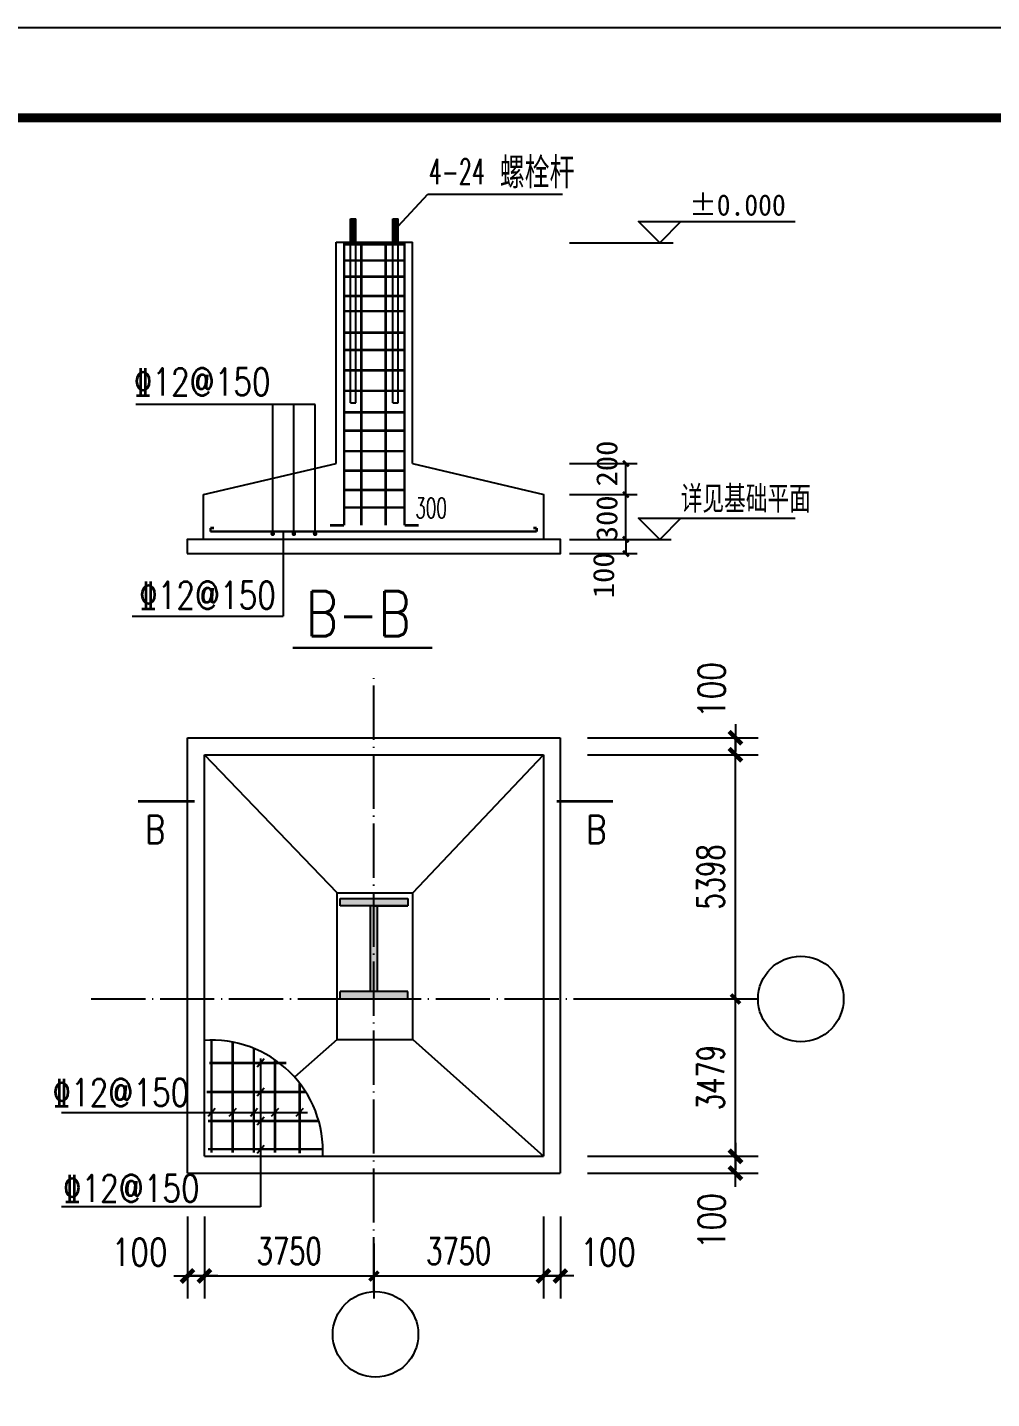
# Model space of a CAD drawing. Extents: x 36360094 to 36697644, y 75306 to 425482.
# Drawn here: x 36385147 to 36406481, y 306435 to 336757 of the extents above; entities that cross this region are included whole.
import ezdxf
from ezdxf.enums import TextEntityAlignment as Align

# ---------------------------------------------------------------- set-up
doc = ezdxf.new("R2010")
doc.units = 0
doc.header["$LTSCALE"] = 1000
doc.header["$MEASUREMENT"] = 0
doc.linetypes.add('ACAD_ISO04W100', pattern=[30.5, 24, -3, 0.5, -3])
doc.layers.get('0').update_dxf_attribs({"linetype": 'CONTINUOUS'})
doc.layers.get('DEFPOINTS').update_dxf_attribs({"linetype": 'CONTINUOUS'})
for name, color, linetype in [('201', 8, 'CONTINUOUS'), ('202', 1, 'CONTINUOUS'), ('205', 253, 'CONTINUOUS'), ('AXIS', 3, 'CONTINUOUS'), ('DOTE', 1, 'ACAD_ISO04W100'), ('JT', 2, 'CONTINUOUS'), ('PUB_DIM', 3, 'CONTINUOUS'), ('PUB_TEXT', 7, 'CONTINUOUS'), ('PUB_TITLE', 4, 'CONTINUOUS'), ('PUB_TX', 3, 'CONTINUOUS'), ('PUB_WZ', 7, 'CONTINUOUS'), ('ZAX1', 3, 'CONTINUOUS')]:
    doc.layers.add(name, color=color, linetype=linetype)
doc.styles.add('_HZTXT', font='txt.shx', dxfattribs={"width": 0.8, "bigfont": 'hztxt.shx'})
doc.styles.add('_ROMANS', font='romans__.ttf', dxfattribs={"width": 0.6})
doc.styles.add('_TCH_DIM_T3', font='SIMPLEX', dxfattribs={"width": 0.705882, "bigfont": 'GBCBIG'})
doc.styles.add('_TXT', font='SIMPLEX.shx', dxfattribs={"width": 0.6})
doc.styles.add('DIM_FONT', font='SIMPLEX.shx', dxfattribs={"width": 0.8})
doc.dimstyles.new('_TCH_ARCH&&200', dxfattribs={"dimtxt": 595, "dimasz": 200, "dimexe": 500, "dimexo": 600, "dimgap": 252.5, "dimtad": 1, "dimdec": 0, "dimzin": 0, "dimdsep": 46, "dimtxsty": '_TCH_DIM_T3', "dimblk": 'ARCHTICK', "dimcen": 0.09, "dimclrt": 7, "dimazin": 2, "dimtfac": 1, "dimtdec": 0, "dimtix": 1, "dimtmove": 2, "dimatfit": 3, "dimfxl": 0, "dimtolj": 1, "dimtzin": 0, "dimarcsym": 0})
doc.dimstyles.new('AXIS200', dxfattribs={"dimscale": 2, "dimtxt": 300, "dimasz": 1, "dimexe": 250, "dimexo": 300, "dimgap": 150, "dimtad": 1, "dimdec": 0, "dimzin": 0, "dimdsep": 46, "dimtxsty": 'DIM_FONT', "dimblk": '_DIMX', "dimcen": 0.09, "dimse1": 1, "dimse2": 1, "dimclrt": 7, "dimadec": 0, "dimazin": 0, "dimtfac": 1, "dimtdec": 0, "dimtix": 1, "dimtmove": 2, "dimatfit": 3, "dimldrblk": '_DIMX', "dimfxl": 0, "dimtolj": 1, "dimtzin": 0, "dimarcsym": 0})

# ---------------------------------------------------------------- blocks, each defined once
blk = doc.blocks.new('_DIMX')
blk.add_line((-150, 0), (150, 0))
at = {"const_width": 50}
blk.add_lwpolyline([(-70, -70), (70, 70)], dxfattribs=at)
blk = doc.blocks.new('*D119')
at = {"layer": 'AXIS', "color": 0, "lineweight": -2}
for p, q in [((36397539, 311794), (36401313, 311794)), ((36400813, 311796), (36400813, 311798)), ((36400813, 311419), (36400813, 311794)), ((36397539, 311419), (36401313, 311419)), ((36400813, 311417), (36400813, 311415))]:
    blk.add_line(p, q, dxfattribs=at)
at = {"layer": 'DEFPOINTS', "color": 0}
for p in [(36396939, 311794), (36400813, 311794), (36396939, 311419)]:
    blk.add_point(p, dxfattribs=at)
at = {"layer": 'AXIS', "color": 0, "lineweight": -2, "xscale": 2, "yscale": 2, "zscale": 2}
for p, rotation in [((36400813, 311794), 270), ((36400813, 311419), 90)]:
    blk.add_blockref('_DIMX', p, dxfattribs=dict(at, rotation=rotation))
at = {"layer": 'AXIS', "color": 7, "insert": (36400287, 310360), "char_height": 600, "attachment_point": 5, "rotation": 90, "style": 'DIM_FONT'}
blk.add_mtext('\\A1;100', dxfattribs=at)
blk = doc.blocks.new('*D120')
at = {"layer": 'AXIS', "color": 0, "lineweight": -2}
for p, q in [((36397539, 321046), (36401313, 321046)), ((36400813, 321048), (36400813, 321050)), ((36400813, 320671), (36400813, 321046)), ((36397539, 320671), (36401313, 320671)), ((36400813, 320669), (36400813, 320667))]:
    blk.add_line(p, q, dxfattribs=at)
at = {"layer": 'DEFPOINTS', "color": 0}
for p in [(36396939, 321046), (36400813, 321046), (36396939, 320671)]:
    blk.add_point(p, dxfattribs=at)
at = {"layer": 'AXIS', "color": 0, "lineweight": -2, "xscale": 2, "yscale": 2, "zscale": 2}
for p, rotation in [((36400813, 321046), 270), ((36400813, 320671), 90)]:
    blk.add_blockref('_DIMX', p, dxfattribs=dict(at, rotation=rotation))
at = {"layer": 'AXIS', "color": 7, "insert": (36400287, 322104), "char_height": 600, "attachment_point": 5, "rotation": 90, "style": 'DIM_FONT'}
blk.add_mtext('\\A1;100', dxfattribs=at)
blk = doc.blocks.new('*D121')
at = {"layer": 'AXIS', "color": 0, "lineweight": -2}
for p, q in [((36396564, 310464), (36396564, 308646)), ((36396939, 310464), (36396939, 308646)), ((36396562, 309146), (36396560, 309146)), ((36396564, 309146), (36396939, 309146)), ((36396941, 309146), (36396943, 309146))]:
    blk.add_line(p, q, dxfattribs=at)
at = {"layer": 'DEFPOINTS', "color": 0}
for p in [(36396564, 311064), (36396939, 311064), (36396939, 309146)]:
    blk.add_point(p, dxfattribs=at)
at = {"layer": 'AXIS', "color": 0, "lineweight": -2, "xscale": 2, "yscale": 2, "zscale": 2}
blk.add_blockref('_DIMX', (36396564, 309146), dxfattribs=at)
at = {"layer": 'AXIS', "color": 0, "lineweight": -2, "xscale": 2, "yscale": 2, "zscale": 2, "rotation": 180}
blk.add_blockref('_DIMX', (36396939, 309146), dxfattribs=at)
at = {"layer": 'AXIS', "color": 7, "insert": (36397997, 309672), "char_height": 600, "attachment_point": 5, "style": 'DIM_FONT'}
blk.add_mtext('\\A1;100', dxfattribs=at)
blk = doc.blocks.new('*D122')
at = {"layer": 'AXIS', "color": 0, "lineweight": -2}
for p, q in [((36388689, 310464), (36388689, 308646)), ((36389064, 310464), (36389064, 308646)), ((36388687, 309146), (36388685, 309146)), ((36388689, 309146), (36389064, 309146)), ((36389066, 309146), (36389068, 309146))]:
    blk.add_line(p, q, dxfattribs=at)
at = {"layer": 'DEFPOINTS', "color": 0}
for p in [(36388689, 311064), (36389064, 311064), (36389064, 309146)]:
    blk.add_point(p, dxfattribs=at)
at = {"layer": 'AXIS', "color": 0, "lineweight": -2, "xscale": 2, "yscale": 2, "zscale": 2}
blk.add_blockref('_DIMX', (36388689, 309146), dxfattribs=at)
at = {"layer": 'AXIS', "color": 0, "lineweight": -2, "xscale": 2, "yscale": 2, "zscale": 2, "rotation": 180}
blk.add_blockref('_DIMX', (36389064, 309146), dxfattribs=at)
at = {"layer": 'AXIS', "color": 7, "insert": (36387630, 309672), "char_height": 600, "attachment_point": 5, "style": 'DIM_FONT'}
blk.add_mtext('\\A1;100', dxfattribs=at)
blk = doc.blocks.new('_ArchTick')
at = {"color": 0, "linetype": 'ByBlock', "const_width": 0.4}
blk.add_lwpolyline([(-0.5, -0.5), (0.5, 0.5)], dxfattribs=at)
blk = doc.blocks.new('*D143')
at = {"layer": 'DEFPOINTS', "color": 0}
for p in [(36389064, 310464), (36392814, 310464), (36392814, 309146)]:
    blk.add_point(p, dxfattribs=at)
at = {"layer": 'PUB_DIM', "color": 0, "lineweight": -2}
for p, q in [((36389064, 309864), (36389064, 308646)), ((36392814, 309864), (36392814, 308646)), ((36389064, 309146), (36392814, 309146))]:
    blk.add_line(p, q, dxfattribs=at)
at = {"layer": 'PUB_DIM', "color": 0, "lineweight": -2, "xscale": 200, "yscale": 200, "zscale": 200, "rotation": 180}
blk.add_blockref('_ArchTick', (36389064, 309146), dxfattribs=at)
at = {"layer": 'PUB_DIM', "color": 0, "lineweight": -2, "xscale": 200, "yscale": 200, "zscale": 200}
blk.add_blockref('_ArchTick', (36392814, 309146), dxfattribs=at)
at = {"layer": 'PUB_DIM', "color": 7, "insert": (36390939, 309696), "char_height": 595, "attachment_point": 5, "style": '_TCH_DIM_T3'}
blk.add_mtext('\\A1;3750', dxfattribs=at)
blk = doc.blocks.new('*D144')
at = {"layer": 'DEFPOINTS', "color": 0}
for p in [(36392814, 310464), (36396564, 310464), (36396564, 309146)]:
    blk.add_point(p, dxfattribs=at)
at = {"layer": 'PUB_DIM', "color": 0, "lineweight": -2}
for p, q in [((36392814, 309864), (36392814, 308646)), ((36396564, 309864), (36396564, 308646)), ((36392814, 309146), (36396564, 309146))]:
    blk.add_line(p, q, dxfattribs=at)
at = {"layer": 'PUB_DIM', "color": 0, "lineweight": -2, "xscale": 200, "yscale": 200, "zscale": 200, "rotation": 180}
blk.add_blockref('_ArchTick', (36392814, 309146), dxfattribs=at)
at = {"layer": 'PUB_DIM', "color": 0, "lineweight": -2, "xscale": 200, "yscale": 200, "zscale": 200}
blk.add_blockref('_ArchTick', (36396564, 309146), dxfattribs=at)
at = {"layer": 'PUB_DIM', "color": 7, "insert": (36394689, 309696), "char_height": 595, "attachment_point": 5, "style": '_TCH_DIM_T3'}
blk.add_mtext('\\A1;3750', dxfattribs=at)
blk = doc.blocks.new('*D145')
at = {"layer": 'DEFPOINTS', "color": 0}
for p in [(36397539, 315272), (36400813, 315272), (36397539, 311794)]:
    blk.add_point(p, dxfattribs=at)
at = {"layer": 'PUB_DIM', "color": 0, "lineweight": -2}
for p, q in [((36398139, 315272), (36401313, 315272)), ((36400813, 311794), (36400813, 315272)), ((36398139, 311794), (36401313, 311794))]:
    blk.add_line(p, q, dxfattribs=at)
at = {"layer": 'PUB_DIM', "color": 0, "lineweight": -2, "xscale": 200, "yscale": 200, "zscale": 200}
for p, rotation in [((36400813, 315272), 90), ((36400813, 311794), 270)]:
    blk.add_blockref('_ArchTick', p, dxfattribs=dict(at, rotation=rotation))
at = {"layer": 'PUB_DIM', "color": 7, "insert": (36400263, 313533), "char_height": 595, "attachment_point": 5, "rotation": 90, "style": '_TCH_DIM_T3'}
blk.add_mtext('\\A1;3479', dxfattribs=at)
blk = doc.blocks.new('*D146')
at = {"layer": 'DEFPOINTS', "color": 0}
for p in [(36397539, 320671), (36400813, 320671), (36397539, 315272)]:
    blk.add_point(p, dxfattribs=at)
at = {"layer": 'PUB_DIM', "color": 0, "lineweight": -2}
for p, q in [((36398139, 320671), (36401313, 320671)), ((36400813, 315272), (36400813, 320671)), ((36398139, 315272), (36401313, 315272))]:
    blk.add_line(p, q, dxfattribs=at)
at = {"layer": 'PUB_DIM', "color": 0, "lineweight": -2, "xscale": 200, "yscale": 200, "zscale": 200}
for p, rotation in [((36400813, 320671), 90), ((36400813, 315272), 270)]:
    blk.add_blockref('_ArchTick', p, dxfattribs=dict(at, rotation=rotation))
at = {"layer": 'PUB_DIM', "color": 7, "insert": (36400263, 317971), "char_height": 595, "attachment_point": 5, "rotation": 90, "style": '_TCH_DIM_T3'}
blk.add_mtext('\\A1;5398', dxfattribs=at)

msp = doc.modelspace()

# ---------------------------------------------------------------- hatches: boundary and pattern name
h = msp.add_hatch(color=256)
h.paths.add_polyline_path([(36392813.9, 317495.5), (36392063.9, 317495.5), (36392063.9, 317332.7), (36392813.9, 317332.7)])
h.paths.add_polyline_path([(36393564.8, 317495.5), (36392813.9, 317495.5), (36392813.9, 317332.7), (36393564.8, 317332.7)])
h.paths.add_polyline_path([(36392892.6, 317332.7), (36392813.9, 317332.7), (36392813.9, 315435.1), (36392893.6, 315435.1)])
h.paths.add_polyline_path([(36392813.9, 317332.7), (36392737, 317332.7), (36392736.1, 315435.1), (36392813.9, 315435.1)])
h.paths.add_polyline_path([(36393564.8, 315435.1), (36392813.9, 315435.1), (36392813.9, 315272.3), (36393564.8, 315272.3)])
h.paths.add_polyline_path([(36392813.9, 315435.1), (36392064.8, 315435.1), (36392064.8, 315272.3), (36392813.9, 315272.3)])

# ---------------------------------------------------------------- linework, layer by layer
for p, q in [((36393347.2, 332363.3, 97.8), (36394010.8, 333072.7, 97.8)), ((36394010.8, 333072.7, 97.8), (36396985.9, 333072.7, 97.8)), ((36391998.3, 317622.5, 97.8), (36389063.9, 320670.5, 97.8)), ((36393673.1, 317622.5, 97.8), (36396563.9, 320670.5, 97.8)), ((36392063.9, 317332.7, 97.8), (36392063.9, 317495.5, 97.8)), ((36392064.8, 317495.5, 97.8), (36393564.8, 317495.5, 97.8)), ((36392064.8, 317457.7, 97.8), (36392064.8, 317495.5, 97.8)), ((36393564.8, 317495.5, 97.8), (36393564.8, 317332.7, 97.8)), ((36392813.9, 317332.7, 97.8), (36392063.9, 317332.7, 97.8)), ((36393564.8, 317332.7, 97.8), (36392064.8, 317332.7, 97.8)), ((36392736.1, 315435.1, 97.8), (36392737, 317332.8, 97.8)), ((36392813.9, 317332.7, 97.8), (36393563.9, 317332.7, 97.8)), ((36392893.6, 315435.1, 97.8), (36392892.6, 317332.8, 97.8)), ((36392064.8, 315272.3, 97.8), (36392064.8, 315435.1, 97.8)), ((36393564.8, 315435.1, 97.8), (36392064.8, 315435.1, 97.8)), ((36393564.8, 315272.3, 97.8), (36393564.8, 315435.1, 97.8)), ((36392064.8, 315272.3, 97.8), (36393564.8, 315272.3, 97.8)), ((36391998.3, 314372.3, 97.8), (36391057.6, 313545.6, 97.8)), ((36393673.1, 314372.3, 97.8), (36396563.9, 311793.7, 97.8))]:
    msp.add_line(p, q)
at = {"linetype": 'ACAD_ISO04W100'}
for p, q in [((36391998.3, 314372.3, 97.8), (36391998.3, 317622.5, 97.8)), ((36391998.3, 317622.5, 97.8), (36393673.1, 317622.5, 97.8)), ((36393673.1, 314372.3, 97.8), (36393673.1, 317622.5, 97.8)), ((36391998.3, 314372.3, 97.8), (36393673.1, 314372.3, 97.8))]:
    msp.add_line(p, q, dxfattribs=at)
at = {"layer": '201', "color": 2}
for p, q in [((36392299.7, 328458, 97.8), (36392299.7, 332522.9, 97.8)), ((36392412.2, 328458, 97.8), (36392412.2, 332522.9, 97.8)), ((36393234.7, 328452.1, 97.8), (36393234.7, 332522.9, 97.8)), ((36393347.2, 328452.1, 97.8), (36393347.2, 332522.9, 97.8)), ((36391980.9, 327113.3, 97.8), (36391980.9, 332005.9, 97.8)), ((36393666, 327113.3, 97.8), (36393666, 332005.9, 97.8)), ((36392299.7, 328458, 97.8), (36392412.2, 328458, 97.8)), ((36393234.7, 328452.1, 97.8), (36393347.2, 328452.1, 97.8)), ((36389041.1, 326424.9, 97.8), (36391980.9, 327113.3, 97.8)), ((36393666, 327113.3, 97.8), (36396573.7, 326424.9, 97.8)), ((36389041.1, 325434.5, 97.8), (36389041.1, 326424.9, 97.8)), ((36396573.7, 325434.5, 97.8), (36396573.7, 326424.9, 97.8))]:
    msp.add_line(p, q, dxfattribs=at)
at = {"layer": '201', "color": 2, "elevation": 97.8}
msp.add_lwpolyline([(36388683.3, 325122), (36396941.3, 325122), (36396941.3, 325434.5), (36388683.3, 325434.5), (36388683.3, 325122)], dxfattribs=at)
at = {"layer": '201'}
msp.add_arc((36389232.8, 311906.6, 97.8), 2452.8, 356.96183, 94.30315, dxfattribs=at)
at = {"layer": '202', "const_width": 56.2, "elevation": 97.8}
for points in [[(36392155.9, 325746.4), (36392155.9, 332005.9)], [(36392537.9, 325746.4), (36392537.9, 332005.9)], [(36393073.7, 325746.4), (36393073.7, 332005.9)], [(36393491, 325746.4), (36393491, 332005.9)], [(36392155.9, 331959.9), (36393491, 331959.9)], [(36392155.9, 331602.5), (36393491, 331602.5)], [(36392155.9, 331245.1), (36393491, 331245.1)], [(36392155.9, 330816.3), (36393491, 330816.3)], [(36392155.9, 330482.7), (36393491, 330482.7)], [(36392155.9, 330006.2), (36393491, 330006.2)], [(36392155.9, 329624.9), (36393491, 329624.9)], [(36392155.9, 329172.2), (36393491, 329172.2)], [(36392155.9, 328719.5), (36393491, 328719.5)], [(36392155.9, 328243), (36393491, 328243)], [(36392155.9, 327837.9), (36393491, 327837.9)], [(36392155.9, 327385.2), (36393491, 327385.2)], [(36392155.9, 326956.4), (36393491, 326956.4)], [(36392155.9, 326527.5), (36393491, 326527.5)], [(36392155.9, 326139.3), (36393491, 326139.3)], [(36389197.4, 325609.5), (36389197.4, 325687.7)], [(36389197.4, 325687.7), (36389275.5, 325687.7)], [(36392155.9, 325746.4), (36391843.4, 325746.4)], [(36393491, 325746.4), (36393803.5, 325746.4)], [(36396417.5, 325687.7), (36396339.4, 325687.7)], [(36396417.5, 325609.5), (36396417.5, 325687.7)], [(36389197.4, 325609.5), (36396417.5, 325609.5)], [(36389220.1, 311871.8), (36389220.1, 314359.4)], [(36389688.9, 311871.8), (36389688.9, 314316.6)], [(36390157.6, 311871.8), (36390157.6, 314178.4)], [(36389169.3, 313856.1), (36390873.2, 313856.1)], [(36390626.4, 311871.8), (36390626.4, 313925.1)], [(36389114.7, 313215.5), (36391307.2, 313215.5)], [(36391172.1, 311858.2), (36391172.1, 313408.3)], [(36389142, 312574.9), (36391592.8, 312574.9)], [(36389142, 311949.9), (36391685.2, 311949.9)]]:
    msp.add_lwpolyline(points, dxfattribs=at)
at = {"layer": '202', "const_width": 50, "elevation": 97.8}
for points in [[(36390599.7, 325559.5, 1), (36390549.7, 325559.5, 1), (36390599.7, 325559.5)], [(36391068.4, 325559.5, 1), (36391018.4, 325559.5, 1), (36391068.4, 325559.5)], [(36391537.2, 325559.5, 1), (36391487.2, 325559.5, 1), (36391537.2, 325559.5)]]:
    msp.add_lwpolyline(points, format="xyb", dxfattribs=at)
at = {"layer": '205'}
for p, q in [((36397138.2, 331995.8, 97.8), (36399434.6, 331995.8, 97.8)), ((36390574.7, 325559.5, 97.8), (36390574.7, 328421, 97.8)), ((36391043.4, 325559.5, 97.8), (36391043.4, 328421, 97.8)), ((36391512.2, 325559.5, 97.8), (36391512.2, 328421, 97.8)), ((36397138.2, 327113.3, 97.8), (36398638.2, 327113.3, 97.8)), ((36398388.2, 325434.5, 97.8), (36398388.2, 327113.3, 97.8)), ((36397138.2, 326424.9, 97.8), (36398638.2, 326424.9, 97.8)), ((36390809, 325609.5, 97.8), (36390809, 323737.8, 97.8)), ((36397138.2, 325434.5, 97.8), (36398638.2, 325434.5, 97.8)), ((36398388.2, 325434.5, 97.8), (36399388.2, 325434.5, 97.8)), ((36398388.2, 325434.5, 97.8), (36398388.2, 325122, 97.8)), ((36397138.2, 325122, 97.8), (36398638.2, 325122, 97.8)), ((36387467.3, 323737.8, 97.8), (36390809, 323737.8, 97.8))]:
    msp.add_line(p, q, dxfattribs=at)
at = {"layer": '205', "linetype": 'Continuous'}
for p, q in [((36388688.9, 321045.5, 97.8), (36396938.9, 321045.5, 97.8)), ((36388688.9, 311418.7, 97.8), (36388688.9, 321045.5, 97.8)), ((36396938.9, 321045.5, 97.8), (36396938.9, 311418.7, 97.8)), ((36389063.9, 320670.5, 97.8), (36396563.9, 320670.5, 97.8)), ((36389063.9, 311793.7, 97.8), (36389063.9, 320670.5, 97.8)), ((36396563.9, 320670.5, 97.8), (36396563.9, 311793.7, 97.8)), ((36389063.9, 311793.7, 97.8), (36396563.9, 311793.7, 97.8)), ((36388688.9, 311418.7, 97.8), (36396938.9, 311418.7, 97.8))]:
    msp.add_line(p, q, dxfattribs=at)
at = {"layer": '205', "elevation": 97.8}
for points in [[(36399606.9, 332464.6), (36399138.2, 331995.8), (36398669.4, 332464.6), (36402138.2, 332464.6)], [(36399606.9, 325903.3), (36399138.2, 325434.5), (36398669.4, 325903.3), (36402138.2, 325903.3)]]:
    msp.add_lwpolyline(points, dxfattribs=at)
at = {"layer": '205', "const_width": 56.2, "elevation": 97.8}
for points in [[(36398325.7, 327175.8), (36398450.7, 327050.8)], [(36398325.7, 326487.4), (36398450.7, 326362.4)], [(36398325.7, 325497), (36398450.7, 325372)], [(36398325.7, 325184.5), (36398450.7, 325059.5)], [(36391017.3, 323037.6), (36394109.3, 323037.6)]]:
    msp.add_lwpolyline(points, dxfattribs=at)
at = {"layer": 'DOTE', "ltscale": 0.05}
for p, q in [((36392813.9, 308801.6, 97.8), (36392813.9, 322370, 97.8)), ((36386557.1, 315272.3, 97.8), (36398893.1, 315272.3, 97.8))]:
    msp.add_line(p, q, dxfattribs=at)
at = {"layer": 'JT'}
for p, q in [((36392299.7, 332522.9, 97.8), (36392412.2, 332522.9, 97.8)), ((36392299.7, 332510.4, 97.8), (36392412.2, 332510.4, 97.8)), ((36392299.7, 332497.9, 97.8), (36392412.2, 332497.9, 97.8)), ((36392299.7, 332485.4, 97.8), (36392412.2, 332485.4, 97.8)), ((36392299.7, 332472.9, 97.8), (36392412.2, 332472.9, 97.8)), ((36392299.7, 332460.4, 97.8), (36392412.2, 332460.4, 97.8)), ((36392299.7, 332447.9, 97.8), (36392412.2, 332447.9, 97.8)), ((36392299.7, 332435.4, 97.8), (36392412.2, 332435.4, 97.8)), ((36392299.7, 332422.9, 97.8), (36392412.2, 332422.9, 97.8)), ((36392299.7, 332410.4, 97.8), (36392412.2, 332410.4, 97.8)), ((36392299.7, 332397.9, 97.8), (36392412.2, 332397.9, 97.8)), ((36392299.7, 332385.4, 97.8), (36392412.2, 332385.4, 97.8)), ((36392299.7, 332372.9, 97.8), (36392412.2, 332372.9, 97.8)), ((36392299.7, 332360.4, 97.8), (36392412.2, 332360.4, 97.8)), ((36392299.7, 332347.9, 97.8), (36392412.2, 332347.9, 97.8)), ((36392299.7, 332335.4, 97.8), (36392412.2, 332335.4, 97.8)), ((36393234.7, 332522.9, 97.8), (36393347.2, 332522.9, 97.8)), ((36393234.7, 332510.4, 97.8), (36393347.2, 332510.4, 97.8)), ((36393234.7, 332497.9, 97.8), (36393347.2, 332497.9, 97.8)), ((36393234.7, 332485.4, 97.8), (36393347.2, 332485.4, 97.8)), ((36393234.7, 332472.9, 97.8), (36393347.2, 332472.9, 97.8)), ((36393234.7, 332460.4, 97.8), (36393347.2, 332460.4, 97.8)), ((36393234.7, 332447.9, 97.8), (36393347.2, 332447.9, 97.8)), ((36393234.7, 332435.4, 97.8), (36393347.2, 332435.4, 97.8)), ((36393234.7, 332422.9, 97.8), (36393347.2, 332422.9, 97.8)), ((36393234.7, 332410.4, 97.8), (36393347.2, 332410.4, 97.8)), ((36393234.7, 332397.9, 97.8), (36393347.2, 332397.9, 97.8)), ((36393234.7, 332385.4, 97.8), (36393347.2, 332385.4, 97.8)), ((36393234.7, 332372.9, 97.8), (36393347.2, 332372.9, 97.8)), ((36393234.7, 332360.4, 97.8), (36393347.2, 332360.4, 97.8)), ((36393234.7, 332347.9, 97.8), (36393347.2, 332347.9, 97.8)), ((36393234.7, 332335.4, 97.8), (36393347.2, 332335.4, 97.8)), ((36392299.7, 332322.9, 97.8), (36392412.2, 332322.9, 97.8)), ((36392299.7, 332310.4, 97.8), (36392412.2, 332310.4, 97.8)), ((36392299.7, 332297.9, 97.8), (36392412.2, 332297.9, 97.8)), ((36392299.7, 332285.4, 97.8), (36392412.2, 332285.4, 97.8)), ((36392299.7, 332272.9, 97.8), (36392412.2, 332272.9, 97.8)), ((36392299.7, 332260.4, 97.8), (36392412.2, 332260.4, 97.8)), ((36392299.7, 332247.9, 97.8), (36392412.2, 332247.9, 97.8)), ((36392299.7, 332235.4, 97.8), (36392412.2, 332235.4, 97.8)), ((36392299.7, 332222.9, 97.8), (36392412.2, 332222.9, 97.8)), ((36392299.7, 332210.4, 97.8), (36392412.2, 332210.4, 97.8)), ((36392299.7, 332197.9, 97.8), (36392412.2, 332197.9, 97.8)), ((36392299.7, 332185.4, 97.8), (36392412.2, 332185.4, 97.8)), ((36392299.7, 332172.9, 97.8), (36392412.2, 332172.9, 97.8)), ((36392299.7, 332160.4, 97.8), (36392412.2, 332160.4, 97.8)), ((36392299.7, 332147.9, 97.8), (36392412.2, 332147.9, 97.8)), ((36392299.7, 332135.4, 97.8), (36392412.2, 332135.4, 97.8)), ((36392299.7, 332122.9, 97.8), (36392412.2, 332122.9, 97.8)), ((36392299.7, 332110.4, 97.8), (36392412.2, 332110.4, 97.8)), ((36392299.7, 332097.9, 97.8), (36392412.2, 332097.9, 97.8)), ((36392299.7, 332085.4, 97.8), (36392412.2, 332085.4, 97.8)), ((36392299.7, 332072.9, 97.8), (36392412.2, 332072.9, 97.8)), ((36392299.7, 332060.4, 97.8), (36392412.2, 332060.4, 97.8)), ((36392299.7, 332047.9, 97.8), (36392412.2, 332047.9, 97.8)), ((36393234.7, 332322.9, 97.8), (36393347.2, 332322.9, 97.8)), ((36393234.7, 332310.4, 97.8), (36393347.2, 332310.4, 97.8)), ((36393234.7, 332297.9, 97.8), (36393347.2, 332297.9, 97.8)), ((36393234.7, 332285.4, 97.8), (36393347.2, 332285.4, 97.8)), ((36393234.7, 332272.9, 97.8), (36393347.2, 332272.9, 97.8)), ((36393234.7, 332260.4, 97.8), (36393347.2, 332260.4, 97.8)), ((36393234.7, 332247.9, 97.8), (36393347.2, 332247.9, 97.8)), ((36393234.7, 332235.4, 97.8), (36393347.2, 332235.4, 97.8)), ((36393234.7, 332222.9, 97.8), (36393347.2, 332222.9, 97.8)), ((36393234.7, 332210.4, 97.8), (36393347.2, 332210.4, 97.8)), ((36393234.7, 332197.9, 97.8), (36393347.2, 332197.9, 97.8)), ((36393234.7, 332185.4, 97.8), (36393347.2, 332185.4, 97.8)), ((36393234.7, 332172.9, 97.8), (36393347.2, 332172.9, 97.8)), ((36393234.7, 332160.4, 97.8), (36393347.2, 332160.4, 97.8)), ((36393234.7, 332147.9, 97.8), (36393347.2, 332147.9, 97.8)), ((36393234.7, 332135.4, 97.8), (36393347.2, 332135.4, 97.8)), ((36393234.7, 332122.9, 97.8), (36393347.2, 332122.9, 97.8)), ((36393234.7, 332110.4, 97.8), (36393347.2, 332110.4, 97.8)), ((36393234.7, 332097.9, 97.8), (36393347.2, 332097.9, 97.8)), ((36393234.7, 332085.4, 97.8), (36393347.2, 332085.4, 97.8)), ((36393234.7, 332072.9, 97.8), (36393347.2, 332072.9, 97.8)), ((36393234.7, 332060.4, 97.8), (36393347.2, 332060.4, 97.8)), ((36393234.7, 332047.9, 97.8), (36393347.2, 332047.9, 97.8)), ((36391980.9, 332005.9, 97.8), (36393666, 332005.9, 97.8))]:
    msp.add_line(p, q, dxfattribs=at)
at = {"layer": 'PUB_TITLE'}
msp.add_lwpolyline([(36360094.2, 252757.1), (36360094.2, 336757.1), (36478894.2, 336757.1), (36478894.2, 252757.1)], close=True, dxfattribs=at)
at = {"layer": 'PUB_TITLE', "const_width": 200}
msp.add_lwpolyline([(36365094.2, 254757.1), (36476894.2, 254757.1), (36476894.2, 334757.1), (36365094.2, 334757.1)], close=True, dxfattribs=at)
at = {"layer": 'PUB_TX', "const_width": 62.5, "elevation": 97.8}
for points in [[(36387596, 319644.5), (36388846, 319644.5)], [(36398106.9, 319644.5), (36396856.9, 319644.5)]]:
    msp.add_lwpolyline(points, dxfattribs=at)
at = {"layer": 'ZAX1'}
for p, q in [((36391512.2, 328421, 97.8), (36387547.1, 328421, 97.8)), ((36390229.3, 313774.2, 97.8), (36390387, 313952.8, 97.8)), ((36390305.1, 313956, 97.8), (36390305.1, 310679, 97.8)), ((36390229.3, 313129.6, 97.8), (36390387, 313308.2, 97.8)), ((36385898.8, 312763.2, 97.8), (36391348.4, 312763.2, 97.8)), ((36389144.3, 312677.3, 97.8), (36389302, 312855.9, 97.8)), ((36389613, 312677.3, 97.8), (36389770.8, 312855.9, 97.8)), ((36390081.8, 312677.3, 97.8), (36390239.5, 312855.9, 97.8)), ((36390229.3, 312489.1, 97.8), (36390387, 312667.6, 97.8)), ((36390550.5, 312677.3, 97.8), (36390708.3, 312855.9, 97.8)), ((36391096.3, 312677.3, 97.8), (36391254.1, 312855.9, 97.8)), ((36390229.3, 311864.1, 97.8), (36390387, 312042.6, 97.8)), ((36390305.1, 310679, 97.8), (36385898.8, 310679, 97.8))]:
    msp.add_line(p, q, dxfattribs=at)
for centre in [(36402259.6, 315272.3, 97.8), (36392850.3, 307855.9, 97.8)]:
    msp.add_circle(centre, 946.4, dxfattribs=at)

# ---------------------------------------------------------------- texts
at = {"layer": '205', "width": 1.05231}
msp.add_text('%%p0.000', height=468.75, dxfattribs=at).set_placement((36399789.2, 332595.8, 97.8), (36401926.7, 332595.8, 97.8), align=Align.FIT)
at = {"layer": '205'}
for s, width, p, p2 in [('200', 0.925713, (36398200.7, 326607, 97.8), (36398200.7, 327619.5, 97.8)), ('300', 0.925713, (36398200.7, 325394.5, 97.8), (36398200.7, 326407, 97.8)), ('100', 1.079999, (36398128.5, 324135.4, 97.8), (36398128.5, 325147.9, 97.8))]:
    msp.add_text(s, height=468.75, rotation=90, dxfattribs=dict(at, width=width)).set_placement(p, p2, align=Align.FIT)
at = {"layer": '205', "style": '_HZTXT', "width": 0.8}
msp.add_text('详见基础平面', height=600, dxfattribs=at).set_placement((36399602.3, 326024.2))
at = {"layer": 'PUB_TEXT'}
for s, height, style, width, p in [('4-24', 562.5, '_ROMANS', 0.6, (36394026.6, 333287.3, 97.8)), ('螺栓杆', 687.5, '_HZTXT', 0.8, (36395600.6, 333195.9, 97.8)), ('B-B', 1000, '_TXT', 0.8, (36391301.2, 323291.7, 97.8))]:
    msp.add_text(s, height=height, dxfattribs=dict(at, style=style, width=width)).set_placement(p)
at = {"layer": 'PUB_TX', "style": 'DIM_FONT', "width": 0.8}
for p in [(36387971, 319019.5, 97.8), (36397731.9, 319019.5, 97.8)]:
    msp.add_text('B', height=625, dxfattribs=at).set_placement(p, align=Align.MIDDLE)
at = {"layer": 'PUB_WZ'}
for s, height, style, width, p in [('%%13212@150', 600, '_HZTXT', 0.8, (36387501.7, 328620, 97.8)), ('300', 450, '_TXT', 0.6, (36393732.7, 325904, 97.8)), ('%%13212@150', 600, '_HZTXT', 0.8, (36387620, 323901.4, 97.8)), ('%%13212@150', 600, '_HZTXT', 0.8, (36385702, 312903.1, 97.8)), ('%%13212@150', 600, '_HZTXT', 0.8, (36385932.3, 310785.5, 97.8))]:
    msp.add_text(s, height=height, dxfattribs=dict(at, style=style, width=width)).set_placement(p)

# ---------------------------------------------------------------- dimensions: what is measured, and where the dimension line sits
at = {"layer": 'AXIS'}
for base, p1, p2, angle, picture, middle in [((36400813.1, 321045.5, 97.8), (36396938.9, 320670.5, 97.8), (36396938.9, 321045.5, 97.8), 90, '*D120', (36400287.1, 322104, 97.8)), ((36400813.1, 311793.7, 97.8), (36396938.9, 311418.7, 97.8), (36396938.9, 311793.7, 97.8), 90, '*D119', (36400287.1, 310360.2, 97.8)), ((36389063.9, 309145.9, 97.8), (36388688.9, 311063.8, 97.8), (36389063.9, 311063.8, 97.8), 0, '*D122', (36387630.4, 309671.9, 97.8)), ((36396938.9, 309145.9, 97.8), (36396563.9, 311063.8, 97.8), (36396938.9, 311063.8, 97.8), 0, '*D121', (36397997.3, 309671.9, 97.8))]:
    dim = msp.add_linear_dim(base=base, p1=p1, p2=p2, angle=angle, text='100', dimstyle='AXIS200', override={"dimsah": 1, "dimse1": 0, "dimse2": 0}, dxfattribs=at)
    dim.commit()
    dim.dimension.update_dxf_attribs({"geometry": picture, "text_midpoint": middle, "dimtype": 129})
at = {"layer": 'PUB_DIM'}
for p1, p2, distance, picture, middle in [((36397538.9, 315272.3), (36397538.9, 320670.5), -3274.3, '*D146', (36400263.1, 317971.4)), ((36397538.9, 311793.7), (36397538.9, 315272.3), -3274.3, '*D145', (36400263.1, 313533)), ((36389063.9, 310463.8), (36392813.9, 310463.8), -1317.9, '*D143', (36390938.9, 309695.9)), ((36392813.9, 310463.8), (36396563.9, 310463.8), -1317.9, '*D144', (36394688.9, 309695.9))]:
    dim = msp.add_aligned_dim(p1=p1, p2=p2, distance=distance, dimstyle='_TCH_ARCH&&200', dxfattribs=at)
    dim.commit()
    dim.dimension.update_dxf_attribs({"geometry": picture, "text_midpoint": middle})

doc.saveas('drawing.dxf')
